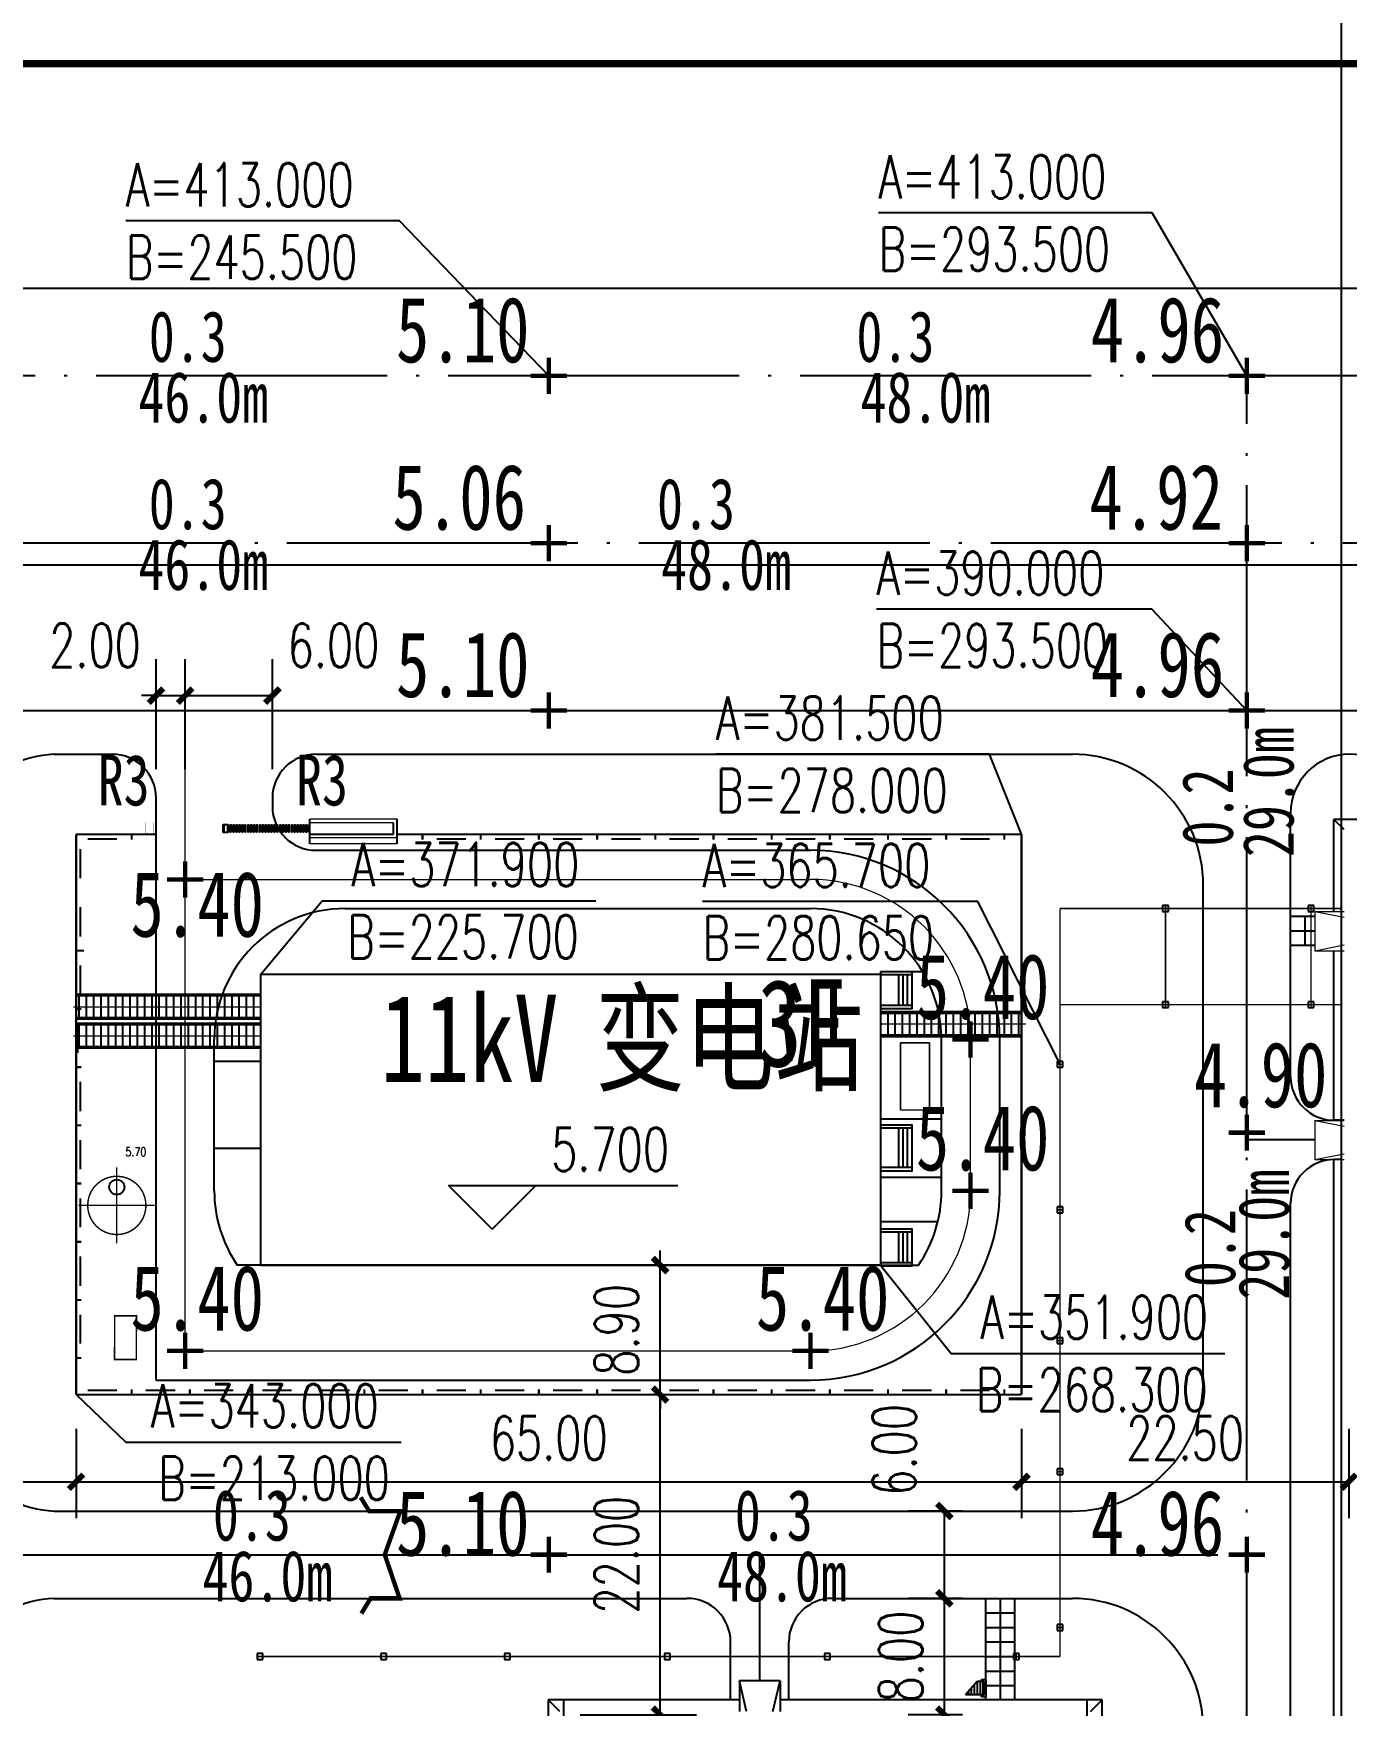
# Model space of a CAD drawing. Extents: x -170 to 1091, y -90 to 504.
# Drawn here: x 210.1 to 300.4, y 321.6 to 436.5 of the extents above; entities that cross this region are included whole.
import ezdxf
from ezdxf.enums import TextEntityAlignment as Align

# ---------------------------------------------------------------- set-up
doc = ezdxf.new("R2010")
doc.units = 0
doc.header["$LTSCALE"] = 1000
for name, pattern in [('ACAD_ISO12W100', [22.4, 12, -3, 0.7, -3, 0.7, -3]), ('CENTER', [50.8, 31.75, -6.35, 6.35, -6.35]), ('CENTER2', [28.575, 19.05, -3.175, 3.175, -3.175]), ('DASH', [0.35, 0.25, -0.1]), ('DASHED2', [0.375, 0.25, -0.125]), ('DOTE', [2.42, 2, -0.2, 0.02, -0.2])]:
    doc.linetypes.add(name, pattern=pattern)
doc.layers.get('0').update_dxf_attribs({"linetype": 'CONTINUOUS'})
doc.layers.get('Defpoints').update_dxf_attribs({"linetype": 'CONTINUOUS'})
for name, color, linetype in [('1', 7, 'CONTINUOUS'), ('DIM_COOR', 3, 'CONTINUOUS'), ('DIM_ELEV', 3, 'CONTINUOUS'), ('DIM_SYMB', 3, 'CONTINUOUS'), ('DL', 7, 'CONTINUOUS'), ('DOTE', 1, 'DOTE'), ('GROUND', 2, 'CONTINUOUS'), ('PUB_DIM', 3, 'CONTINUOUS'), ('PUB_TEXT', 7, 'CONTINUOUS'), ('road', 2, 'CONTINUOUS'), ('S_STAIR', 2, 'CONTINUOUS'), ('STAIR', 2, 'CONTINUOUS'), ('围墙', 4, 'CONTINUOUS'), ('定位中心线', 3, 'CENTER2'), ('方格网', 6, 'CONTINUOUS'), ('柱', 2, 'CONTINUOUS'), ('电缆沟', 4, 'CONTINUOUS'), ('绿化', 3, 'CONTINUOUS'), ('选址蓝线', 5, 'CONTINUOUS')]:
    doc.layers.add(name, color=color, linetype=linetype)
doc.layers.add('双点划线', color=3, linetype='ACAD_ISO12W100', lineweight=18)
doc.layers.add('红线', color=1, linetype='CONTINUOUS', lineweight=9)
doc.styles.add('_TCH_DIM', font='SIMPLEX', dxfattribs={"bigfont": 'GBCBIG'})
doc.styles.add('DIM_FONT', font='SIMPLEX', dxfattribs={"width": 0.7, "bigfont": 'GBCBIG'})
doc.styles.get("Standard").update_dxf_attribs({"font": '', "width": 0.75})
doc.styles.get('STANDARD').set_extended_font_data('SimSun')
doc.dimstyles.new('DIMN1', dxfattribs={"dimscale": 0.01, "dimtxt": 300, "dimasz": 100, "dimexe": 250, "dimexo": 300, "dimgap": 150, "dimtad": 1, "dimtxsty": 'DIM_FONT', "dimblk": 'ARCHTICK', "dimcen": 2.5, "dimclrt": 7, "dimazin": 2, "dimtfac": 1, "dimtdec": 0, "dimtix": 1, "dimtmove": 2, "dimatfit": 3, "dimldrblk": 'ARCHTICK'})

# ---------------------------------------------------------------- blocks, each defined once
blk = doc.blocks.new('A$C10801FB6')
for p, q in [((2.85, 195.09), (2.85, 201.42)), ((7.96, 201.42), (2.85, 201.42)), ((3.55, 200.72), (2.85, 201.42)), ((2.85, 180.74), (2.85, 192.39)), ((2.85, 131.79), (2.85, 178.04))]:
    blk.add_line(p, q)
at = {"layer": '双点划线'}
for p, q in [((1.55, 195.09), (3.55, 195.09)), ((1.55, 195.09), (3.55, 194.69)), ((1.55, 195.09), (1.55, 192.39)), ((1.55, 192.39), (3.55, 192.79)), ((1.55, 192.39), (3.55, 192.39)), ((1.55, 180.74), (1.55, 178.04)), ((1.55, 180.74), (3.55, 180.74)), ((1.55, 180.74), (3.55, 180.34)), ((1.55, 178.04), (3.55, 178.44)), ((1.55, 178.04), (3.55, 178.04))]:
    blk.add_line(p, q, dxfattribs=at)
blk = doc.blocks.new('A$C749D1FA9')
at = {"layer": '1'}
for p, q in [((-241782.85, 409272.99), (-241782.85, 409273.29)), ((-241782.85, 409273.29), (-241781.65, 409273.29)), ((-241782.7, 409272.99), (-241782.85, 409272.99)), ((-241782.7, 409273.14), (-241781.8, 409273.14)), ((-241781.65, 409272.99), (-241781.8, 409272.99)), ((-241781.65, 409273.29), (-241781.65, 409272.99)), ((-241782.7, 409272.69), (-241781.8, 409271.89))]:
    blk.add_line(p, q, dxfattribs=at)
at = {"layer": 'DOTE'}
for p, q in [((-241781.42, 409280.24), (-241625.42, 409280.24)), ((-241781.42, 409244.24), (-241625.42, 409244.24))]:
    blk.add_line(p, q, dxfattribs=at)
at = {"layer": 'GROUND'}
for p, q in [((-241756.32, 409281.29), (-241781.45, 409281.29)), ((-241781.45, 409281.29), (-241781.45, 409259.14)), ((-241780.65, 409280.49), (-241781.45, 409281.29)), ((-241781.45, 409256.34), (-241781.45, 409243.19)), ((-241780.65, 409243.99), (-241781.45, 409243.19)), ((-241781.45, 409243.19), (-241625.4, 409243.19))]:
    blk.add_line(p, q, dxfattribs=at)
at = {"layer": 'S_STAIR'}
for p, q in [((-241782.7, 409273.09), (-241781.8, 409273.09)), ((-241782.7, 409272.89), (-241781.8, 409272.89)), ((-241782.7, 409272.69), (-241781.8, 409272.69)), ((-241782.47, 409272.49), (-241781.8, 409272.49)), ((-241782.25, 409272.29), (-241781.8, 409272.29)), ((-241782.02, 409272.09), (-241781.8, 409272.09))]:
    blk.add_line(p, q, dxfattribs=at)
at = {"layer": 'STAIR'}
for p, q in [((-241782.7, 409273.14), (-241782.7, 409272.69)), ((-241781.8, 409273.14), (-241781.8, 409271.89)), ((-241782.75, 409259.14), (-241782.75, 409256.34)), ((-241782.75, 409259.14), (-241780.65, 409259.14)), ((-241780.65, 409258.64), (-241782.75, 409259.14)), ((-241780.65, 409256.84), (-241782.75, 409256.34)), ((-241782.75, 409256.34), (-241780.65, 409256.34))]:
    blk.add_line(p, q, dxfattribs=at)
blk = doc.blocks.new('_ArchTick')
at = {"color": 0, "linetype": 'ByBlock', "const_width": 0.4}
blk.add_lwpolyline([(-0.5, -0.5), (0.5, 0.5)], dxfattribs=at)
blk = doc.blocks.new('*D67')
at = {"layer": 'Defpoints', "color": 0, "linetype": 'Continuous', "transparency": 16777216}
for p in [(272.7, 329), (276.95, 329), (276.95, 321)]:
    blk.add_point(p, dxfattribs=at)
at = {"layer": 'PUB_DIM', "color": 0, "linetype": 'Continuous', "lineweight": -2, "transparency": 16777216}
for p, q in [((272.7, 329), (272.7, 330)), ((273.95, 329), (270.2, 329)), ((272.7, 321), (272.7, 329)), ((273.95, 321), (270.2, 321)), ((272.7, 321), (272.7, 320))]:
    blk.add_line(p, q, dxfattribs=at)
for p, rotation in [((272.7, 329), 270), ((272.7, 321), 90)]:
    blk.add_blockref('_ArchTick', p, dxfattribs=dict(at, rotation=rotation))
at = {"layer": 'PUB_DIM', "color": 7, "linetype": 'Continuous', "transparency": 16777216, "insert": (269.7, 325), "char_height": 3, "attachment_point": 5, "rotation": 90, "style": 'DIM_FONT'}
blk.add_mtext('\\A1;8.00', dxfattribs=at)
blk = doc.blocks.new('*D68')
at = {"layer": 'Defpoints', "color": 0, "linetype": 'Continuous', "transparency": 16777216}
for p in [(272.7, 335), (276.95, 335), (276.95, 329)]:
    blk.add_point(p, dxfattribs=at)
at = {"layer": 'PUB_DIM', "color": 0, "linetype": 'Continuous', "lineweight": -2, "transparency": 16777216}
for p, q in [((273.95, 335), (270.2, 335)), ((272.7, 329), (272.7, 335)), ((273.95, 329), (270.2, 329))]:
    blk.add_line(p, q, dxfattribs=at)
for p, rotation in [((272.7, 335), 90), ((272.7, 329), 270)]:
    blk.add_blockref('_ArchTick', p, dxfattribs=dict(at, rotation=rotation))
at = {"layer": 'PUB_DIM', "color": 7, "linetype": 'Continuous', "transparency": 16777216, "insert": (269.25, 339.2), "char_height": 3, "attachment_point": 5, "rotation": 90, "style": 'DIM_FONT'}
blk.add_mtext('\\A1;6.00', dxfattribs=at)
blk = doc.blocks.new('*D92')
at = {"layer": 'Defpoints', "color": 0, "linetype": 'Continuous', "transparency": 16777216}
for p in [(220.5, 391.03), (218.5, 382.98), (220.5, 382.98)]:
    blk.add_point(p, dxfattribs=at)
at = {"layer": 'PUB_DIM', "color": 0, "linetype": 'Continuous', "lineweight": -2, "transparency": 16777216}
for p, q in [((218.5, 385.98), (218.5, 393.53)), ((220.5, 385.98), (220.5, 393.53)), ((218.5, 391.03), (217.5, 391.03)), ((218.5, 391.03), (220.5, 391.03)), ((220.5, 391.03), (221.5, 391.03))]:
    blk.add_line(p, q, dxfattribs=at)
blk.add_blockref('_ArchTick', (218.5, 391.03), dxfattribs=at)
at = {"layer": 'PUB_DIM', "color": 0, "linetype": 'Continuous', "lineweight": -2, "transparency": 16777216, "rotation": 180}
blk.add_blockref('_ArchTick', (220.5, 391.03), dxfattribs=at)
at = {"layer": 'PUB_DIM', "color": 7, "linetype": 'Continuous', "transparency": 16777216, "insert": (214.3, 394.48), "char_height": 3, "attachment_point": 5, "style": 'DIM_FONT'}
blk.add_mtext('\\A1;2.00', dxfattribs=at)
blk = doc.blocks.new('*D93')
at = {"layer": 'Defpoints', "color": 0, "linetype": 'Continuous', "transparency": 16777216}
for p in [(226.5, 391.03), (220.5, 382.98), (226.5, 382.98)]:
    blk.add_point(p, dxfattribs=at)
at = {"layer": 'PUB_DIM', "color": 0, "linetype": 'Continuous', "lineweight": -2, "transparency": 16777216}
for p, q in [((220.5, 385.98), (220.5, 393.53)), ((226.5, 385.98), (226.5, 393.53)), ((220.5, 391.03), (226.5, 391.03))]:
    blk.add_line(p, q, dxfattribs=at)
at = {"layer": 'PUB_DIM', "color": 0, "linetype": 'Continuous', "lineweight": -2, "transparency": 16777216, "rotation": 180}
blk.add_blockref('_ArchTick', (220.5, 391.03), dxfattribs=at)
at = {"layer": 'PUB_DIM', "color": 0, "linetype": 'Continuous', "lineweight": -2, "transparency": 16777216}
blk.add_blockref('_ArchTick', (226.5, 391.03), dxfattribs=at)
at = {"layer": 'PUB_DIM', "color": 7, "linetype": 'Continuous', "transparency": 16777216, "insert": (230.7, 394.48), "char_height": 3, "attachment_point": 5, "style": 'DIM_FONT'}
blk.add_mtext('\\A1;6.00', dxfattribs=at)
blk = doc.blocks.new('*D95')
at = {"layer": 'Defpoints', "color": 0, "linetype": 'Continuous', "transparency": 16777216}
for p in [(244.66, 343), (253.15, 343), (244.66, 321)]:
    blk.add_point(p, dxfattribs=at)
at = {"layer": 'PUB_DIM', "color": 0, "linetype": 'Continuous', "lineweight": -2, "transparency": 16777216}
for p, q in [((247.66, 343), (255.65, 343)), ((253.15, 321), (253.15, 343)), ((247.66, 321), (255.65, 321))]:
    blk.add_line(p, q, dxfattribs=at)
for p, rotation in [((253.15, 343), 90), ((253.15, 321), 270)]:
    blk.add_blockref('_ArchTick', p, dxfattribs=dict(at, rotation=rotation))
at = {"layer": 'PUB_DIM', "color": 7, "linetype": 'Continuous', "transparency": 16777216, "insert": (250.15, 332), "char_height": 3, "attachment_point": 5, "rotation": 90, "style": 'DIM_FONT'}
blk.add_mtext('\\A1;22.00', dxfattribs=at)
blk = doc.blocks.new('*D96')
at = {"layer": 'Defpoints', "color": 0, "linetype": 'Continuous', "transparency": 16777216}
for p in [(244.66, 351.9), (253.15, 351.9), (244.66, 343)]:
    blk.add_point(p, dxfattribs=at)
at = {"layer": 'PUB_DIM', "color": 0, "linetype": 'Continuous', "lineweight": -2, "transparency": 16777216}
for p, q in [((253.15, 351.9), (253.15, 352.9)), ((247.66, 351.9), (255.65, 351.9)), ((253.15, 343), (253.15, 351.9)), ((247.66, 343), (255.65, 343)), ((253.15, 343), (253.15, 342))]:
    blk.add_line(p, q, dxfattribs=at)
for p, rotation in [((253.15, 351.9), 270), ((253.15, 343), 90)]:
    blk.add_blockref('_ArchTick', p, dxfattribs=dict(at, rotation=rotation))
at = {"layer": 'PUB_DIM', "color": 7, "linetype": 'Continuous', "transparency": 16777216, "insert": (250.15, 347.45), "char_height": 3, "attachment_point": 5, "rotation": 90, "style": 'DIM_FONT'}
blk.add_mtext('\\A1;8.90', dxfattribs=at)
blk = doc.blocks.new('*D99')
at = {"layer": 'Defpoints', "color": 0, "linetype": 'Continuous', "transparency": 16777216}
for p in [(192.5, 343.64), (213, 343.64), (213, 337.01)]:
    blk.add_point(p, dxfattribs=at)
at = {"layer": 'PUB_DIM', "color": 0, "linetype": 'Continuous', "lineweight": -2, "transparency": 16777216}
for p, q in [((192.5, 340.64), (192.5, 334.51)), ((213, 340.64), (213, 334.51)), ((192.5, 337.01), (213, 337.01))]:
    blk.add_line(p, q, dxfattribs=at)
at = {"layer": 'PUB_DIM', "color": 0, "linetype": 'Continuous', "lineweight": -2, "transparency": 16777216, "rotation": 180}
blk.add_blockref('_ArchTick', (192.5, 337.01), dxfattribs=at)
at = {"layer": 'PUB_DIM', "color": 0, "linetype": 'Continuous', "lineweight": -2, "transparency": 16777216}
blk.add_blockref('_ArchTick', (213, 337.01), dxfattribs=at)
at = {"layer": 'PUB_DIM', "color": 7, "linetype": 'Continuous', "transparency": 16777216, "insert": (202.75, 340.01), "char_height": 3, "attachment_point": 5, "style": 'DIM_FONT'}
blk.add_mtext('\\A1;20.50', dxfattribs=at)
blk = doc.blocks.new('*D100')
at = {"layer": 'Defpoints', "color": 0, "linetype": 'Continuous', "transparency": 16777216}
for p in [(213, 343.64), (278, 343.64), (278, 337.01)]:
    blk.add_point(p, dxfattribs=at)
at = {"layer": 'PUB_DIM', "color": 0, "linetype": 'Continuous', "lineweight": -2, "transparency": 16777216}
for p, q in [((213, 340.64), (213, 334.51)), ((278, 340.64), (278, 334.51)), ((213, 337.01), (278, 337.01))]:
    blk.add_line(p, q, dxfattribs=at)
at = {"layer": 'PUB_DIM', "color": 0, "linetype": 'Continuous', "lineweight": -2, "transparency": 16777216, "rotation": 180}
blk.add_blockref('_ArchTick', (213, 337.01), dxfattribs=at)
at = {"layer": 'PUB_DIM', "color": 0, "linetype": 'Continuous', "lineweight": -2, "transparency": 16777216}
blk.add_blockref('_ArchTick', (278, 337.01), dxfattribs=at)
at = {"layer": 'PUB_DIM', "color": 7, "linetype": 'Continuous', "transparency": 16777216, "insert": (245.5, 340.01), "char_height": 3, "attachment_point": 5, "style": 'DIM_FONT'}
blk.add_mtext('\\A1;65.00', dxfattribs=at)
blk = doc.blocks.new('*D101')
at = {"layer": 'Defpoints', "color": 0, "linetype": 'Continuous', "transparency": 16777216}
for p in [(278, 343.64), (300.5, 343.64), (300.5, 337.01)]:
    blk.add_point(p, dxfattribs=at)
at = {"layer": 'PUB_DIM', "color": 0, "linetype": 'Continuous', "lineweight": -2, "transparency": 16777216}
for p, q in [((278, 340.64), (278, 334.51)), ((300.5, 340.64), (300.5, 334.51)), ((278, 337.01), (300.5, 337.01))]:
    blk.add_line(p, q, dxfattribs=at)
at = {"layer": 'PUB_DIM', "color": 0, "linetype": 'Continuous', "lineweight": -2, "transparency": 16777216, "rotation": 180}
blk.add_blockref('_ArchTick', (278, 337.01), dxfattribs=at)
at = {"layer": 'PUB_DIM', "color": 0, "linetype": 'Continuous', "lineweight": -2, "transparency": 16777216}
blk.add_blockref('_ArchTick', (300.5, 337.01), dxfattribs=at)
at = {"layer": 'PUB_DIM', "color": 7, "linetype": 'Continuous', "transparency": 16777216, "insert": (289.25, 340.01), "char_height": 3, "attachment_point": 5, "style": 'DIM_FONT'}
blk.add_mtext('\\A1;22.50', dxfattribs=at)

msp = doc.modelspace()

# ---------------------------------------------------------------- linework, layer by layer
at = {"linetype": 'Continuous'}
for p, q in [((225.70008, 351.9), (225.70008, 371.9)), ((225.70008, 371.9), (268.30008, 371.9)), ((268.30008, 371.9), (268.30008, 351.9)), ((268.30008, 351.9), (225.70008, 351.9))]:
    msp.add_line(p, q, dxfattribs=at)
at = {"linetype": 'Continuous', "const_width": 0.3, "flags": 128}
for points in [[(245.5, 414.24591), (245.5, 411.75409)], [(293.5, 414.24591), (293.5, 411.75409)], [(244.25409, 413), (246.74591, 413)], [(292.25409, 413), (294.74591, 413)], [(245.5, 402.74591), (245.5, 400.25409)], [(293.5, 402.74591), (293.5, 400.25409)], [(244.25409, 401.5), (246.74591, 401.5)], [(292.25409, 401.5), (294.74591, 401.5)], [(245.5, 391.24591), (245.5, 388.75409)], [(293.5, 391.24591), (293.5, 388.75409)], [(244.25409, 390), (246.74591, 390)], [(292.25409, 390), (294.74591, 390)], [(220.50008, 379.64591), (220.50008, 377.15409)], [(219.25418, 378.4), (221.74599, 378.4)], [(274.50008, 368.64591), (274.50008, 366.15409)], [(273.25418, 367.4), (275.74599, 367.4)], [(293.5, 362.24591), (293.5, 359.75409)], [(292.25409, 361), (294.74591, 361)], [(274.50008, 358.24591), (274.50008, 355.75409)], [(273.25418, 357), (275.74599, 357)], [(220.50008, 347.24591), (220.50008, 344.75409)], [(263.50008, 347.24591), (263.50008, 344.75409)], [(219.25418, 346), (221.74599, 346)], [(262.25418, 346), (264.74599, 346)], [(232.56562, 335.93709), (233.14995, 335), (235.29248, 335), (234.22121, 332), (235.24379, 329), (233.24733, 329), (232.61432, 327.95606)], [(245.5, 333.24591), (245.5, 330.75409)], [(293.5, 333.24591), (293.5, 330.75409)], [(244.25409, 332), (246.74591, 332)], [(292.25409, 332), (294.74591, 332)]]:
    msp.add_lwpolyline(points, dxfattribs=at)
at = {"linetype": 'Continuous', "const_width": 0.1}
for points in [[(280.65, 376.4), (300, 376.4)], [(280.65, 325), (280.65, 376.4)], [(287.9, 369.6), (287.9, 376.6)], [(297.9, 369.6), (297.9, 376.6)], [(280.65, 369.8), (300, 369.8)], [(280.85, 365.7), (280.45, 365.7)], [(280.85, 355.7), (280.45, 355.7)], [(280.85, 346.7), (280.45, 346.7)], [(280.85, 337.7), (280.45, 337.7)], [(280.85, 327), (280.45, 327)], [(277.65, 325.2), (277.65, 324.8)], [(280.65, 325), (225.45, 325)]]:
    msp.add_lwpolyline(points, dxfattribs=at)
at = {"layer": 'DIM_COOR', "color": 4, "linetype": 'Continuous'}
for p, q in [((286.97898, 424.199), (268.16898, 424.199)), ((293.5, 413), (286.97898, 424.199)), ((286.95053, 396.96555), (268.03053, 396.96555)), ((293.5, 390), (286.95053, 396.96555))]:
    msp.add_line(p, q, dxfattribs=at)
at = {"layer": 'DIM_COOR', "color": 3, "linetype": 'Continuous'}
for p, q in [((235.23072, 423.64486), (216.42072, 423.64486)), ((245.5, 413), (235.23072, 423.64486)), ((275.80092, 387), (256.99092, 387)), ((278.00008, 381.5), (275.80092, 387)), ((225.70008, 371.9), (229.92533, 376.94034)), ((229.92533, 376.94034), (248.73533, 376.94034)), ((274.98807, 376.87748), (256.06807, 376.87748)), ((280.65, 365.7), (274.98807, 376.87748)), ((268.30008, 351.9), (273.16275, 345.82811)), ((273.16275, 345.82811), (291.97275, 345.82811)), ((213.00002, 343), (216.42687, 339.73902)), ((216.42687, 339.73902), (235.34687, 339.73902))]:
    msp.add_line(p, q, dxfattribs=at)
at = {"layer": 'DIM_ELEV', "linetype": 'Continuous'}
for p, q in [((241.60073, 354.36214), (238.60073, 357.36214)), ((238.60073, 357.36214), (254.3639, 357.36214)), ((241.60073, 354.36214), (244.60073, 357.36214))]:
    msp.add_line(p, q, dxfattribs=at)
at = {"layer": 'DIM_SYMB', "linetype": 'Continuous'}
for points in [[(226.12892, 413, 0, 0, 0), (215.06245, 413, 0.8, 0, 0), (212.06245, 413, 0, 0, 0)], [(264.87108, 413, 0, 0, 0), (275.93755, 413, 0.8, 0, 0), (278.93755, 413, 0, 0, 0)], [(226.12892, 401.5, 0, 0, 0), (215.06245, 401.5, 0.8, 0, 0), (212.06245, 401.5, 0, 0, 0)], [(250.88718, 401.5, 0, 0, 0), (261.95365, 401.5, 0.8, 0, 0), (264.95365, 401.5, 0, 0, 0)], [(293.5, 388.90225, 0, 0, 0), (293.5, 377.83577, 0.8, 0, 0), (293.5, 374.83577, 0, 0, 0)], [(282.3379, 375.85199, 0, 0, 0), (283.95719, 372.18187, 0.4, 0, 0), (284.56269, 370.80951, 0, 0, 0)], [(293.5, 345.68762, 0, 0, 0), (293.5, 356.75409, 0.8, 0, 0), (293.5, 359.75409, 0, 0, 0)], [(299.33806, 345.24306, 0, 0, 0), (297.71877, 341.57294, 0.4, 0, 0), (297.11327, 340.20058, 0, 0, 0)], [(230.53854, 332, 0, 0, 0), (219.47207, 332, 0.8, 0, 0), (216.47207, 332, 0, 0, 0)], [(254.7321, 332, 0, 0, 0), (267.29857, 332, 0.8, 0, 0), (270.29857, 332, 0, 0, 0)]]:
    msp.add_lwpolyline(points, format="xyseb", dxfattribs=at)
at = {"layer": 'DOTE', "ltscale": 0.01}
for p, q in [((524.78721, 413), (-2.5, 413)), ((293.5, 143.5), (293.5, 413)), ((489.5, 401.5), (-2.5, 401.5)), ((298.175, 360.5), (293.5, 360.5))]:
    msp.add_line(p, q, dxfattribs=at)
at = {"layer": 'DOTE', "ltscale": 10}
for p, q in [((201.5, 390), (489.5, 390)), ((201.5, 332), (291.5, 332)), ((260, 323.34), (260, 332))]:
    msp.add_line(p, q, dxfattribs=at)
at = {"layer": 'DOTE', "linetype": 'DOTE', "ltscale": 0.01, "const_width": 0.5, "flags": 128}
msp.add_lwpolyline([(26.19028, 286.22262), (23.56821, 434.44816), (400.99488, 434.45822), (411.28068, -8.0828), (-14.91554, -25.63548), (-15.93853, 284.5683)], close=True, dxfattribs=at)
at = {"layer": 'GROUND', "ltscale": 2000}
for p, q in [((218.50008, 344), (218.50008, 384.0006)), ((278.00008, 343), (278.00008, 381.5)), ((229.50008, 380.4), (263.50008, 380.4)), ((231.50008, 376.4), (263.50008, 376.4)), ((222.50008, 357), (222.50008, 367.40002)), ((272.50008, 357), (272.50008, 367.4)), ((276.50008, 357), (276.50008, 367.4)), ((225.70008, 365.9), (222.50008, 365.9)), ((268.30008, 361.94964), (272.50008, 361.94964)), ((225.70008, 359.9), (222.50008, 359.9)), ((268.30008, 357.94964), (272.50008, 357.94964)), ((268.30008, 354.9), (272.25166, 354.9)), ((225.70008, 351.9), (224.08455, 351.90001)), ((218.50008, 344), (263.50008, 344))]:
    msp.add_line(p, q, dxfattribs=at)
for centre, radius, start, end in [((263.50008, 367.4), 13, 0, 90), ((231.50008, 367.4), 9, 90, 180), ((263.50008, 367.4), 9, 0, 90), ((231.50008, 357), 9, 180, 214.5180062), ((263.50008, 357), 13, 270, 0), ((263.50008, 357), 9, 325.4914775, 0)]:
    msp.add_arc(centre, radius, start, end, dxfattribs=at)
at = {"layer": 'road', "linetype": 'Continuous'}
for p, q in [((501.43278, 419), (54.6308, 419)), ((211.5, 387), (215.50008, 387)), ((229.50008, 387), (281.5, 387)), ((226.50008, 384), (226.50008, 383.4)), ((296.5, 364.85), (296.5, 382.955)), ((290.5, 344), (290.5, 378)), ((298.175, 375.85001), (296.5, 375.85001)), ((297.5, 373.85001), (297.5, 375.85001)), ((298.175, 374.85001), (296.5, 374.85001)), ((298.175, 373.85001), (296.5, 373.85001)), ((300.175, 361.85), (299.5, 361.85)), ((300, 359.15), (299.5, 359.15)), ((296.5, 315.9), (296.5, 356.15)), ((211.5, 335), (281.5, 335)), ((211.5, 329), (255, 329)), ((265, 329), (281.5, 329)), ((275.54742, 322.025), (275.54742, 329)), ((276.54742, 322.025), (276.54742, 329)), ((277.54742, 322.025), (277.54742, 329)), ((275.54742, 328), (277.54742, 328)), ((275.54742, 327), (277.54742, 327)), ((258, 322.025), (258, 326)), ((262, 322.025), (262, 326)), ((275.54742, 326), (277.54742, 326)), ((275.54742, 325), (277.54742, 325)), ((275.54742, 324), (277.54742, 324)), ((275.54742, 323), (277.54742, 323))]:
    msp.add_line(p, q, dxfattribs=at)
for centre, radius, start, end in [((211.82562, 379.52452), 7.48257, 92.4941459, 191.7558868), ((215.50008, 384), 3, 0, 90), ((229.50008, 384), 3, 90, 180), ((281.5, 378), 9, 0, 90), ((300.545, 382.955), 4.045, 0, 180), ((229.50008, 383.4), 3, 180, 270), ((299.5, 364.85), 3, 180, 270), ((299.5, 356.15), 3, 90, 180), ((211.82562, 342.47548), 7.48257, 168.2441132, 267.5058541), ((281.5, 344), 9, 270, 0), ((211.82562, 321.52452), 7.48257, 92.4941459, 191.7558868), ((255, 326), 3, 360, 90), ((265, 326), 3, 90, 180), ((281.5, 320), 9, 0, 90)]:
    msp.add_arc(centre, radius, start, end, dxfattribs=at)
at = {"layer": '围墙'}
for p, q in [((213.30002, 378.48517), (213.30002, 380.48517)), ((213.80567, 381.2), (215.80567, 381.2)), ((237.80567, 381.2), (239.80567, 381.2)), ((241.80567, 381.2), (243.80567, 381.2)), ((245.80567, 381.2), (247.80567, 381.2)), ((249.80567, 381.2), (251.80567, 381.2)), ((253.80567, 381.2), (255.80567, 381.2)), ((257.80567, 381.2), (259.80567, 381.2)), ((261.80567, 381.2), (263.80567, 381.2)), ((265.80567, 381.2), (267.80567, 381.2)), ((269.80567, 381.2), (271.80567, 381.2)), ((273.80567, 381.2), (275.80567, 381.2)), ((213.30002, 374.48517), (213.30002, 376.48517)), ((213.30002, 370.48517), (213.30002, 372.48517)), ((225.70008, 371.9), (268.30008, 371.9)), ((225.70008, 351.9), (225.70008, 371.9)), ((268.30008, 372.07964), (271.1878, 372.07964)), ((268.30008, 372.07964), (268.30008, 351.9)), ((270.45008, 371.83964), (268.30008, 371.83964)), ((270.45008, 369.73964), (268.30008, 369.73964)), ((213.12049, 366.48518), (213.12049, 368.48518)), ((213.30002, 362.48517), (213.30002, 364.48517)), ((270.45008, 361.29964), (268.30008, 361.29964)), ((213.30002, 358.48517), (213.30002, 360.48517)), ((270.45008, 358.59964), (268.30008, 358.59964)), ((213.30002, 354.49999), (213.30002, 356.48517)), ((270.45008, 354.15964), (268.30008, 354.15964)), ((213.30002, 350.48517), (213.30002, 352.48517)), ((225.70008, 351.9), (268.30008, 351.9)), ((270.45008, 352.05964), (268.30008, 352.05964)), ((268.30008, 351.9), (270.91564, 351.9)), ((213.30002, 346.49999), (213.30002, 348.48517)), ((213.80567, 343.3), (215.80567, 343.3)), ((217.80567, 343.3), (219.80567, 343.3)), ((221.80567, 343.3), (223.80567, 343.3)), ((225.80567, 343.3), (227.80567, 343.3)), ((229.80567, 343.3), (231.80567, 343.3)), ((233.80567, 343.3), (235.80567, 343.3)), ((237.80567, 343.3), (239.80567, 343.3)), ((241.80567, 343.3), (243.80567, 343.3)), ((245.80567, 343.3), (247.80567, 343.3)), ((249.80567, 343.3), (251.80567, 343.3)), ((253.80567, 343.3), (255.80567, 343.3)), ((257.80567, 343.3), (259.80567, 343.3)), ((261.80567, 343.3), (263.80567, 343.3)), ((265.80567, 343.3), (267.80567, 343.3)), ((269.80567, 343.3), (271.80567, 343.3)), ((273.80567, 343.3), (275.80567, 343.3))]:
    msp.add_line(p, q, dxfattribs=at)
at = {"layer": '围墙', "const_width": 0.15}
for points in [[(213.00002, 381.5), (218.50008, 381.5)], [(213.00002, 343), (213.00002, 381.49999)], [(216.82049, 381.13025), (216.82049, 381.5)], [(216.82049, 381.13025), (216.82049, 381.5)], [(235.07566, 381.5), (278.00008, 381.5)], [(236.82049, 381.13025), (236.82049, 381.5)], [(236.82049, 381.13025), (236.82049, 381.5)], [(240.82049, 381.13025), (240.82049, 381.5)], [(240.82049, 381.13025), (240.82049, 381.5)], [(244.82049, 381.13025), (244.82049, 381.5)], [(244.82049, 381.13025), (244.82049, 381.5)], [(248.82049, 381.13025), (248.82049, 381.5)], [(248.82049, 381.13025), (248.82049, 381.5)], [(252.82049, 381.13025), (252.82049, 381.5)], [(252.82049, 381.13025), (252.82049, 381.5)], [(256.82049, 381.13025), (256.82049, 381.5)], [(256.82049, 381.13025), (256.82049, 381.5)], [(260.82049, 381.13025), (260.82049, 381.5)], [(260.82049, 381.13025), (260.82049, 381.5)], [(264.82049, 381.13025), (264.82049, 381.5)], [(264.82049, 381.13025), (264.82049, 381.5)], [(268.82049, 381.13025), (268.82049, 381.5)], [(268.82049, 381.13025), (268.82049, 381.5)], [(272.82049, 381.13025), (272.82049, 381.5)], [(272.82049, 381.13025), (272.82049, 381.5)], [(276.82049, 381.13025), (276.82049, 381.5)], [(276.82049, 381.13025), (276.82049, 381.5)], [(278.00008, 381.5), (278.00008, 343)], [(213.36983, 373.50052), (213.00008, 373.50052)], [(213.54936, 373.50051), (213.17961, 373.50051)], [(213.36976, 369.49999), (213.00002, 369.49999)], [(213.36976, 369.49999), (213.00002, 369.49999)], [(213.36976, 365.49999), (213.00002, 365.49999)], [(213.36976, 361.49999), (213.00002, 361.49999)], [(213.36976, 361.49999), (213.00002, 361.49999)], [(213.36976, 357.49999), (213.00002, 357.49999)], [(213.36976, 357.49999), (213.00002, 357.49999)], [(213.36976, 353.49999), (213.00002, 353.49999)], [(213.36976, 349.49999), (213.00002, 349.49999)], [(213.36976, 349.49999), (213.00002, 349.49999)], [(213.36976, 345.51481), (213.00002, 345.51481)], [(278.00008, 343), (213.00002, 343.00001)], [(216.82049, 343.36974), (216.82049, 343)], [(216.82049, 343.36974), (216.82049, 343)], [(220.82049, 343.36974), (220.82049, 343)], [(220.82049, 343.36974), (220.82049, 343)], [(224.82049, 343.36974), (224.82049, 343)], [(224.82049, 343.36974), (224.82049, 343)], [(228.82049, 343.36974), (228.82049, 343)], [(228.82049, 343.36974), (228.82049, 343)], [(232.82049, 343.36974), (232.82049, 343)], [(232.82049, 343.36974), (232.82049, 343)], [(236.82049, 343.36974), (236.82049, 343)], [(236.82049, 343.36974), (236.82049, 343)], [(240.82049, 343.36974), (240.82049, 343)], [(240.82049, 343.36974), (240.82049, 343)], [(244.82049, 343.36974), (244.82049, 343)], [(244.82049, 343.36974), (244.82049, 343)], [(248.82049, 343.36974), (248.82049, 343)], [(248.82049, 343.36974), (248.82049, 343)], [(252.82049, 343.36974), (252.82049, 343)], [(252.82049, 343.36974), (252.82049, 343)], [(256.82049, 343.36974), (256.82049, 343)], [(256.82049, 343.36974), (256.82049, 343)], [(260.82049, 343.36974), (260.82049, 343)], [(260.82049, 343.36974), (260.82049, 343)], [(264.82049, 343.36974), (264.82049, 343)], [(264.82049, 343.36974), (264.82049, 343)], [(268.82049, 343.36974), (268.82049, 343)], [(268.82049, 343.36974), (268.82049, 343)], [(272.82049, 343.36974), (272.82049, 343)], [(272.82049, 343.36974), (272.82049, 343)], [(276.82049, 343.36974), (276.82049, 343)], [(276.82049, 343.36974), (276.82049, 343)]]:
    msp.add_lwpolyline(points, dxfattribs=at)
at = {"layer": '围墙'}
for points in [[(268.30008, 372.07964), (270.45008, 372.07964), (270.45008, 369.49964), (268.30008, 369.49964)], [(269.55008, 371.83964), (269.55008, 369.73964)], [(269.85008, 371.83964), (269.85008, 369.73964)], [(270.15008, 371.83964), (270.15008, 369.73964)], [(268.30008, 361.53964), (270.45008, 361.53964), (270.45008, 358.35964), (268.30008, 358.35964)], [(269.55008, 361.29964), (269.55008, 358.59964)], [(269.85008, 361.29964), (269.85008, 358.59964)], [(270.15008, 361.29964), (270.15008, 358.59964)], [(268.30008, 354.39964), (270.45008, 354.39964), (270.45008, 351.81964), (268.30008, 351.81964)], [(269.55008, 354.15964), (269.55008, 352.05964)], [(269.85008, 354.15964), (269.85008, 352.05964)], [(270.15008, 354.15964), (270.15008, 352.05964)]]:
    msp.add_lwpolyline(points, dxfattribs=at)
at = {"layer": '围墙', "linetype": 'DASH', "ltscale": 2000, "const_width": 0.1}
for points in [[(269.67744, 367.17383), (271.67744, 367.17383)], [(269.67744, 367.17383), (269.67744, 362.55845)], [(271.67744, 367.17383), (271.67744, 362.55845)], [(269.67744, 362.55845), (271.67744, 362.55845)]]:
    msp.add_lwpolyline(points, dxfattribs=at)
for points in [[(213.80007, 356.00005, -1), (217.80007, 356.00005)], [(213.80007, 356.00005, 1), (217.80007, 356.00005)]]:
    msp.add_lwpolyline(points, format="xyb", dxfattribs=at)
at = {"layer": '围墙', "const_width": 0.1}
msp.add_lwpolyline([(217.15415, 348.40993), (217.14237, 345.40996), (215.64238, 345.41585), (215.65417, 348.41583)], close=True, dxfattribs=at)
at = {"layer": '围墙'}
msp.add_circle((215.80007, 357.25981), 0.51824, dxfattribs=at)
at = {"layer": '定位中心线'}
for points in [[(287.7, 376.6), (287.7, 376.2), (288.1, 376.2), (288.1, 376.6)], [(297.7, 376.6), (297.7, 376.2), (298.1, 376.2), (298.1, 376.6)], [(287.7, 370), (287.7, 369.6), (288.1, 369.6), (288.1, 370)], [(297.7, 370), (297.7, 369.6), (298.1, 369.6), (298.1, 370)], [(280.45, 365.9), (280.45, 365.5), (280.85, 365.5), (280.85, 365.9)], [(280.45, 355.9), (280.45, 355.5), (280.85, 355.5), (280.85, 355.9)], [(280.45, 346.9), (280.45, 346.5), (280.85, 346.5), (280.85, 346.9)], [(280.45, 337.9), (280.45, 337.5), (280.85, 337.5), (280.85, 337.9)], [(280.45, 327.2), (280.45, 326.8), (280.85, 326.8), (280.85, 327.2)], [(225.45, 325.2), (225.45, 324.8), (225.85, 324.8), (225.85, 325.2)], [(233.95, 325.2), (233.95, 324.8), (234.35, 324.8), (234.35, 325.2)], [(242.45, 325.2), (242.45, 324.8), (242.85, 324.8), (242.85, 325.2)], [(253.45, 325.2), (253.45, 324.8), (253.85, 324.8), (253.85, 325.2)], [(264.45, 325.2), (264.45, 324.8), (264.85, 324.8), (264.85, 325.2)], [(277.45, 325.2), (277.45, 324.8), (277.85, 324.8), (277.85, 325.2)]]:
    msp.add_lwpolyline(points, close=True, dxfattribs=at)
at = {"layer": '方格网', "color": 6, "linetype": 'Continuous'}
for p, q in [((300, -54.65023), (300, 494.06478)), ((850.549, 400), (-76.88164, 400))]:
    msp.add_line(p, q, dxfattribs=at)
at = {"layer": '柱', "lineweight": 15}
for p, q in [((235.07566, 382.55013), (229.07566, 382.55013)), ((235.07566, 382.55013), (229.07566, 382.55013)), ((235.07566, 380.85013), (229.07566, 380.85013))]:
    msp.add_line(p, q, dxfattribs=at)
at = {"layer": '柱'}
for p, q in [((229.07566, 380.85013), (229.07566, 382.55013)), ((229.07566, 380.85388), (229.07566, 381.50013)), ((235.07566, 380.85013), (235.07566, 382.55013))]:
    msp.add_line(p, q, dxfattribs=at)
at = {"layer": '柱', "linetype": 'DASHED2', "lineweight": 15, "ltscale": 3000}
msp.add_line((234.82566, 382.30013), (229.07566, 382.30013), dxfattribs=at)
at = {"layer": '柱', "linetype": 'DASHED2', "ltscale": 3000}
for p, q in [((229.07566, 381.50013), (234.82566, 381.50013)), ((234.82566, 381.50013), (234.82566, 382.30013))]:
    msp.add_line(p, q, dxfattribs=at)
at = {"layer": '柱', "linetype": 'DASH', "lineweight": 15, "ltscale": 2}
msp.add_line((235.07566, 381.25013), (229.07566, 381.25013), dxfattribs=at)
at = {"layer": '柱', "const_width": 0.01}
for points in [[(217.79214, 382.30013), (218.34212, 382.30013)], [(217.79214, 382.30013), (217.79214, 381.50013)], [(217.79214, 381.50013), (218.34212, 381.50013)], [(218.34212, 382.30013), (218.34212, 381.50013)], [(223.62299, 381.64613), (223.45838, 381.9002), (223.62299, 382.15426)], [(223.45838, 381.64613), (223.62299, 381.9002), (223.45838, 382.15426)], [(223.82299, 381.64613), (223.65838, 381.9002), (223.82299, 382.15426)], [(223.65838, 381.64613), (223.82299, 381.9002), (223.65838, 382.15426)], [(224.02299, 381.64613), (223.85838, 381.9002), (224.02299, 382.15426)], [(223.85838, 381.64613), (224.02299, 381.9002), (223.85838, 382.15426)], [(224.22299, 381.64613), (224.05838, 381.9002), (224.22299, 382.15426)], [(224.05838, 381.64613), (224.22299, 381.9002), (224.05838, 382.15426)], [(224.42299, 381.64613), (224.25838, 381.9002), (224.42299, 382.15426)], [(224.25838, 381.64613), (224.42299, 381.9002), (224.25838, 382.15426)], [(224.62299, 381.64613), (224.45838, 381.9002), (224.62299, 382.15426)], [(224.45838, 381.64613), (224.62299, 381.9002), (224.45838, 382.15426)], [(224.82299, 381.64613), (224.65838, 381.9002), (224.82299, 382.15426)], [(224.65838, 381.64613), (224.82299, 381.9002), (224.65838, 382.15426)], [(225.02299, 381.64613), (224.85838, 381.9002), (225.02299, 382.15426)], [(224.85838, 381.64613), (225.02299, 381.9002), (224.85838, 382.15426)], [(225.22299, 381.64613), (225.05838, 381.9002), (225.22299, 382.15426)], [(225.05838, 381.64613), (225.22299, 381.9002), (225.05838, 382.15426)], [(225.42299, 381.64613), (225.25838, 381.9002), (225.42299, 382.15426)], [(225.25838, 381.64613), (225.42299, 381.9002), (225.25838, 382.15426)], [(225.62299, 381.64613), (225.45838, 381.9002), (225.62299, 382.15426)], [(225.45838, 381.64613), (225.62299, 381.9002), (225.45838, 382.15426)], [(225.82299, 381.64613), (225.65838, 381.9002), (225.82299, 382.15426)], [(225.65838, 381.64613), (225.82299, 381.9002), (225.65838, 382.15426)], [(226.02299, 381.64613), (225.85838, 381.9002), (226.02299, 382.15426)], [(225.85838, 381.64613), (226.02299, 381.9002), (225.85838, 382.15426)], [(226.22299, 381.64613), (226.05838, 381.9002), (226.22299, 382.15426)], [(226.05838, 381.64613), (226.22299, 381.9002), (226.05838, 382.15426)], [(226.42299, 381.64613), (226.25838, 381.9002), (226.42299, 382.15426)], [(226.25838, 381.64613), (226.42299, 381.9002), (226.25838, 382.15426)], [(226.62299, 381.64613), (226.45838, 381.9002), (226.62299, 382.15426)], [(226.45838, 381.64613), (226.62299, 381.9002), (226.45838, 382.15426)], [(226.82299, 381.64613), (226.65838, 381.9002), (226.82299, 382.15426)], [(226.65838, 381.64613), (226.82299, 381.9002), (226.65838, 382.15426)], [(227.02299, 381.64613), (226.85838, 381.9002), (227.02299, 382.15426)], [(226.85838, 381.64613), (227.02299, 381.9002), (226.85838, 382.15426)], [(227.22299, 381.64613), (227.05838, 381.9002), (227.22299, 382.15426)], [(227.05838, 381.64613), (227.22299, 381.9002), (227.05838, 382.15426)], [(227.42299, 381.64613), (227.25838, 381.9002), (227.42299, 382.15426)], [(227.25838, 381.64613), (227.42299, 381.9002), (227.25838, 382.15426)], [(227.62299, 381.64613), (227.45838, 381.9002), (227.62299, 382.15426)], [(227.45838, 381.64613), (227.62299, 381.9002), (227.45838, 382.15426)], [(227.82299, 381.64613), (227.65838, 381.9002), (227.82299, 382.15426)], [(227.65838, 381.64613), (227.82299, 381.9002), (227.65838, 382.15426)], [(228.02299, 381.64613), (227.85838, 381.9002), (228.02299, 382.15426)], [(227.85838, 381.64613), (228.02299, 381.9002), (227.85838, 382.15426)], [(228.22299, 381.64613), (228.05838, 381.9002), (228.22299, 382.15426)], [(228.05838, 381.64613), (228.22299, 381.9002), (228.05838, 382.15426)], [(228.42299, 381.64613), (228.25838, 381.9002), (228.42299, 382.15426)], [(228.25838, 381.64613), (228.42299, 381.9002), (228.25838, 382.15426)], [(228.62299, 381.64613), (228.45838, 381.9002), (228.62299, 382.15426)], [(228.45838, 381.64613), (228.62299, 381.9002), (228.45838, 382.15426)], [(228.82299, 381.64613), (228.65838, 381.9002), (228.82299, 382.15426)], [(228.65838, 381.64613), (228.82299, 381.9002), (228.65838, 382.15426)], [(229.02299, 381.64613), (228.85838, 381.9002), (229.02299, 382.15426)], [(228.85838, 381.64613), (229.02299, 381.9002), (228.85838, 382.15426)]]:
    msp.add_lwpolyline(points, dxfattribs=at)
at = {"layer": '柱'}
for points in [[(223.45838, 382.15426), (223.1234, 382.15426), (223.1234, 381.64613), (223.45838, 381.64613)], [(223.15879, 381.64613), (223.1234, 381.64613), (223.1234, 382.15426), (223.15879, 382.15426)], [(223.45838, 381.64613), (223.42299, 381.64613), (223.42299, 382.15426), (223.45838, 382.15426)], [(223.45838, 381.64613), (223.42299, 381.64613), (223.42299, 382.15426), (223.45838, 382.15426)], [(223.65838, 381.64613), (223.62299, 381.64613), (223.62299, 382.15426), (223.65838, 382.15426)], [(223.85838, 381.64613), (223.82299, 381.64613), (223.82299, 382.15426), (223.85838, 382.15426)], [(224.05838, 381.64613), (224.02299, 381.64613), (224.02299, 382.15426), (224.05838, 382.15426)], [(224.25838, 381.64613), (224.22299, 381.64613), (224.22299, 382.15426), (224.25838, 382.15426)], [(224.45838, 381.64613), (224.42299, 381.64613), (224.42299, 382.15426), (224.45838, 382.15426)], [(224.65838, 381.64613), (224.62299, 381.64613), (224.62299, 382.15426), (224.65838, 382.15426)], [(224.85838, 381.64613), (224.82299, 381.64613), (224.82299, 382.15426), (224.85838, 382.15426)], [(225.05838, 381.64613), (225.02299, 381.64613), (225.02299, 382.15426), (225.05838, 382.15426)], [(225.25838, 381.64613), (225.22299, 381.64613), (225.22299, 382.15426), (225.25838, 382.15426)], [(225.45838, 381.64613), (225.42299, 381.64613), (225.42299, 382.15426), (225.45838, 382.15426)], [(225.65838, 381.64613), (225.62299, 381.64613), (225.62299, 382.15426), (225.65838, 382.15426)], [(225.85838, 381.64613), (225.82299, 381.64613), (225.82299, 382.15426), (225.85838, 382.15426)], [(226.05838, 381.64613), (226.02299, 381.64613), (226.02299, 382.15426), (226.05838, 382.15426)], [(226.25838, 381.64613), (226.22299, 381.64613), (226.22299, 382.15426), (226.25838, 382.15426)], [(226.45838, 381.64613), (226.42299, 381.64613), (226.42299, 382.15426), (226.45838, 382.15426)], [(226.65838, 381.64613), (226.62299, 381.64613), (226.62299, 382.15426), (226.65838, 382.15426)], [(226.85838, 381.64613), (226.82299, 381.64613), (226.82299, 382.15426), (226.85838, 382.15426)], [(227.05838, 381.64613), (227.02299, 381.64613), (227.02299, 382.15426), (227.05838, 382.15426)], [(227.25838, 381.64613), (227.22299, 381.64613), (227.22299, 382.15426), (227.25838, 382.15426)], [(227.45838, 381.64613), (227.42299, 381.64613), (227.42299, 382.15426), (227.45838, 382.15426)], [(227.65838, 381.64613), (227.62299, 381.64613), (227.62299, 382.15426), (227.65838, 382.15426)], [(227.85838, 381.64613), (227.82299, 381.64613), (227.82299, 382.15426), (227.85838, 382.15426)], [(228.05838, 381.64613), (228.02299, 381.64613), (228.02299, 382.15426), (228.05838, 382.15426)], [(228.25838, 381.64613), (228.22299, 381.64613), (228.22299, 382.15426), (228.25838, 382.15426)], [(228.45838, 381.64613), (228.42299, 381.64613), (228.42299, 382.15426), (228.45838, 382.15426)], [(228.65838, 381.64613), (228.62299, 381.64613), (228.62299, 382.15426), (228.65838, 382.15426)], [(228.85838, 381.64613), (228.82299, 381.64613), (228.82299, 382.15426), (228.85838, 382.15426)], [(229.05838, 381.64613), (229.02299, 381.64613), (229.02299, 382.15426), (229.05838, 382.15426)]]:
    msp.add_lwpolyline(points, close=True, dxfattribs=at)
msp.add_point((217.91214, 381.50013), dxfattribs=at)
at = {"layer": '电缆沟', "color": 6}
for p, q in [((225.70008, 370.5), (213.00002, 370.5)), ((213.20008, 370.5), (213.20008, 368.8)), ((213.70008, 370.5), (213.70008, 368.8)), ((214.20008, 370.5), (214.20008, 368.8)), ((214.70008, 370.5), (214.70008, 368.8)), ((215.20008, 370.5), (215.20008, 368.8)), ((215.70008, 370.5), (215.70008, 368.8)), ((216.20008, 370.5), (216.20008, 368.8)), ((216.70008, 370.5), (216.70008, 368.8)), ((217.20008, 370.5), (217.20008, 368.8)), ((217.70008, 370.5), (217.70008, 368.8)), ((218.20008, 370.5), (218.20008, 368.8)), ((218.70008, 370.5), (218.70008, 368.8)), ((219.20008, 370.5), (219.20008, 368.8)), ((219.70008, 370.5), (219.70008, 368.8)), ((220.20008, 370.5), (220.20008, 368.8)), ((220.70008, 370.5), (220.70008, 368.8)), ((221.20008, 370.5), (221.20008, 368.8)), ((221.70008, 370.5), (221.70008, 368.8)), ((222.20008, 370.5), (222.20008, 368.8)), ((222.70008, 370.5), (222.70008, 368.8)), ((223.20008, 370.5), (223.20008, 368.8)), ((223.70008, 370.5), (223.70008, 368.8)), ((224.20008, 370.5), (224.20008, 368.8)), ((224.70008, 370.5), (224.70008, 368.8)), ((225.20008, 370.5), (225.20008, 368.8)), ((268.30008, 369.31587), (278.00008, 369.31587)), ((268.80008, 369.31587), (268.80008, 367.61587)), ((269.30008, 369.31587), (269.30008, 367.61587)), ((269.80008, 369.31587), (269.80008, 367.61587)), ((270.30008, 369.31587), (270.30008, 367.61587)), ((270.80008, 369.31587), (270.80008, 367.61587)), ((271.30008, 369.31587), (271.30008, 367.61587)), ((271.80008, 369.31587), (271.80008, 367.61587)), ((272.30008, 369.31587), (272.30008, 367.61587)), ((272.80008, 369.31587), (272.80008, 367.61587)), ((273.30008, 369.31587), (273.30008, 367.61587)), ((273.80008, 369.31587), (273.80008, 367.61587)), ((274.30008, 369.31587), (274.30008, 367.61587)), ((274.80008, 369.31587), (274.80008, 367.61587)), ((275.30008, 369.31587), (275.30008, 367.61587)), ((275.80008, 369.31587), (275.80008, 367.61587)), ((276.30008, 369.31587), (276.30008, 367.61587)), ((276.80008, 369.31587), (276.80008, 367.61587)), ((277.30008, 369.31587), (277.30008, 367.61587)), ((277.80008, 369.31587), (277.80008, 367.61587)), ((225.70008, 368.8), (213.00002, 368.8)), ((225.70008, 368.5), (213.00002, 368.5)), ((213.20008, 368.5), (213.20008, 366.8)), ((213.70008, 368.5), (213.70008, 366.8)), ((214.20008, 368.5), (214.20008, 366.8)), ((214.70008, 368.5), (214.70008, 366.8)), ((215.20008, 368.5), (215.20008, 366.8)), ((215.70008, 368.5), (215.70008, 366.8)), ((216.20008, 368.5), (216.20008, 366.8)), ((216.70008, 368.5), (216.70008, 366.8)), ((217.20008, 368.5), (217.20008, 366.8)), ((217.70008, 368.5), (217.70008, 366.8)), ((218.20008, 368.5), (218.20008, 366.8)), ((218.70008, 368.5), (218.70008, 366.8)), ((219.20008, 368.5), (219.20008, 366.8)), ((219.70008, 368.5), (219.70008, 366.8)), ((220.20008, 368.5), (220.20008, 366.8)), ((220.70008, 368.5), (220.70008, 366.8)), ((221.20008, 368.5), (221.20008, 366.8)), ((221.70008, 368.5), (221.70008, 366.8)), ((222.20008, 368.5), (222.20008, 366.8)), ((222.70008, 368.5), (222.70008, 366.8)), ((223.20008, 368.5), (223.20008, 366.8)), ((223.70008, 368.5), (223.70008, 366.8)), ((224.20008, 368.5), (224.20008, 366.8)), ((224.70008, 368.5), (224.70008, 366.8)), ((225.20008, 368.5), (225.20008, 366.8)), ((225.70008, 366.8), (213.00002, 366.8)), ((268.30008, 367.61587), (278.00008, 367.61587))]:
    msp.add_line(p, q, dxfattribs=at)
at = {"layer": '电缆沟', "color": 6, "linetype": 'DASH', "ltscale": 2000}
for p, q in [((225.70008, 370.4), (213.00002, 370.4)), ((225.70008, 368.9), (213.00002, 368.9)), ((268.30008, 369.21587), (278.00008, 369.21587)), ((225.70008, 368.4), (213.00002, 368.4)), ((268.30008, 367.71587), (278.00008, 367.71587)), ((225.70008, 366.9), (213.00002, 366.9))]:
    msp.add_line(p, q, dxfattribs=at)
at = {"layer": '红线', "linetype": 'CENTER', "ltscale": 2000}
for p, q in [((220.50008, 346), (220.50008, 390)), ((213.00008, 346), (213.00008, 378.4)), ((220.50008, 378.4), (263.50008, 378.4)), ((220.50008, 346), (220.50008, 378.4)), ((212.82049, 369.65), (225.70008, 369.65)), ((278.30008, 368.46587), (268.30008, 368.46587)), ((212.82049, 367.65), (225.70008, 367.65)), ((274.50008, 357), (274.50008, 367.4)), ((215.80007, 353.40004), (215.80007, 358.60005)), ((218.40007, 355.99989), (213.20007, 356.00004)), ((220.50008, 346), (263.50008, 346))]:
    msp.add_line(p, q, dxfattribs=at)
for centre, start, end in [((263.50008, 367.4), 0, 90), ((263.50008, 357), 270, 0)]:
    msp.add_arc(centre, 11, start, end, dxfattribs=at)
at = {"layer": '绿化'}
for p, q in [((232.17651, 376.4), (232.17651, 376.39994)), ((233.59072, 376.4), (233.59072, 376.39994)), ((235.00493, 376.4), (235.00493, 376.39994)), ((236.41915, 376.4), (236.41915, 376.39994)), ((237.83336, 376.4), (237.83336, 376.39994)), ((239.24757, 376.4), (239.24757, 376.39994)), ((240.66179, 376.4), (240.66179, 376.39994)), ((242.076, 376.4), (242.076, 376.39994)), ((243.49021, 376.4), (243.49021, 376.39994)), ((244.90443, 376.4), (244.90443, 376.39994)), ((246.31864, 376.4), (246.31864, 376.39994)), ((247.73285, 376.4), (247.73285, 376.39994)), ((249.14707, 376.4), (249.14707, 376.39994)), ((250.56128, 376.4), (250.56128, 376.39994)), ((251.9755, 376.4), (251.9755, 376.39994)), ((253.38971, 376.4), (253.38971, 376.39994)), ((254.80392, 376.4), (254.80392, 376.39994)), ((256.21814, 376.4), (256.21814, 376.39994)), ((257.63235, 376.4), (257.63235, 376.39994)), ((259.04656, 376.4), (259.04656, 376.39994)), ((260.46078, 376.4), (260.46078, 376.39994)), ((261.87499, 376.4), (261.87499, 376.39994)), ((263.2892, 376.4), (263.2892, 376.39994)), ((271.77462, 370.93244), (271.78029, 370.92677))]:
    msp.add_line(p, q, dxfattribs=at)
at = {"layer": '选址蓝线', "color": 5, "linetype": 'Continuous', "flags": 128}
msp.add_lwpolyline([(26.19028, 286.22262), (23.56821, 434.44816), (400.99488, 434.45822), (410.69968, 16.91446), (0, 0), (-0.94049, 285.18659)], close=True, dxfattribs=at)

# ---------------------------------------------------------------- block references
at = {"linetype": 'Continuous'}
msp.add_blockref('A$C10801FB6', (296.62858, 181.10593), dxfattribs=at)
at = {"linetype": 'Continuous', "rotation": 270}
msp.add_blockref('A$C749D1FA9', (-408997.73914, -241459.42334), dxfattribs=at)

# ---------------------------------------------------------------- texts
at = {"layer": 'DL', "color": 7, "linetype": 'DASH', "width": 0.75}
for s, p in [('变电站', (248.70729, 364.48515)), ('11kV', (233.92158, 364.48515))]:
    msp.add_text(s, height=6, dxfattribs=at).set_placement(p)
at = {"layer": 'PUB_DIM', "style": 'DIM_FONT', "width": 0.8}
msp.add_text('5.70', height=0.6, dxfattribs=at).set_placement((217.11542, 359.68838), align=Align.MIDDLE)
at = {"layer": 'PUB_TEXT', "linetype": 'Continuous', "style": '_TCH_DIM', "width": 0.705882}
for s, p in [('A=413.000', (216.42072, 424.64586)), ('A=413.000', (268.16898, 425.2)), ('B=293.500', (268.16898, 420.223)), ('B=245.500', (216.42072, 419.66886)), ('A=390.000', (268.03053, 397.96655)), ('B=293.500', (268.03053, 392.98955)), ('A=381.500', (256.99092, 388.001)), ('B=278.000', (256.99092, 383.024)), ('A=371.900', (231.93533, 377.94134)), ('A=365.700', (256.06807, 377.87848)), ('B=225.700', (231.63533, 372.96434)), ('B=280.650', (256.06807, 372.90148)), ('5.700', (245.6639, 358.36314)), ('A=351.900', (275.17275, 346.82911)), ('B=268.300', (274.87275, 341.85211)), ('A=343.000', (218.14687, 340.74002)), ('B=213.000', (218.64687, 335.76302))]:
    msp.add_text(s, height=2.975, dxfattribs=at).set_placement(p)
at = {"layer": 'PUB_TEXT', "linetype": 'Continuous', "width": 0.75}
for s, height, p in [('5.10', 4.5, (234.99061, 413.93098)), ('4.96', 4.5, (282.74954, 413.93098)), ('0.3', 3.5, (217.99755, 413.96305)), ('0.3', 3.5, (266.6492, 413.96305)), ('46.0m', 3.5, (217.28121, 409.79068)), ('48.0m', 3.5, (266.9284, 409.79068)), ('5.06', 4.5, (234.74954, 402.43098)), ('4.92', 4.5, (282.66918, 402.43098)), ('0.3', 3.5, (217.99755, 402.46305)), ('0.3', 3.5, (252.94111, 402.46305)), ('46.0m', 3.5, (217.28121, 398.29068)), ('48.0m', 3.5, (253.2203, 398.29068)), ('5.10', 4.5, (234.99061, 390.93098)), ('4.96', 4.5, (282.74954, 390.93098)), ('R3', 3.5, (214.48399, 383.48239)), ('R3', 3.5, (228.12188, 383.48239)), ('5.40', 4.5, (216.73672, 374.45965)), ('5.40', 4.5, (270.73672, 368.80111)), ('3F', 6, (259.84639, 365.53914)), ('4.90', 4.5, (289.85062, 362.74187)), ('5.40', 4.5, (270.73672, 358.40111)), ('5.40', 4.5, (216.73672, 347.40111)), ('5.40', 4.5, (259.73672, 347.40111)), ('0.3', 3.5, (222.40717, 332.96305)), ('5.10', 4.5, (234.99061, 331.93098)), ('0.3', 3.5, (258.28604, 332.96305)), ('4.96', 4.5, (282.74954, 331.93098)), ('46.0m', 3.5, (221.69083, 328.79068)), ('48.0m', 3.5, (257.06523, 328.79068))]:
    msp.add_text(s, height=height, dxfattribs=at).set_placement(p)
for s, p in [('29.0m', (296.70932, 379.93354)), ('0.2', (292.53695, 380.66221)), ('29.0m', (296.39896, 349.52306)), ('0.2', (292.69213, 350.38913))]:
    msp.add_text(s, height=3.5, rotation=90, dxfattribs=at).set_placement(p)

# ---------------------------------------------------------------- dimensions: what is measured, and where the dimension line sits
at = {"layer": 'PUB_DIM', "linetype": 'Continuous'}
for base, p1, p2, angle, picture, middle in [((220.50008, 391.02607), (218.50008, 382.97655), (220.50008, 382.97655), 0, '*D92', (214.30008, 394.47607)), ((226.50008, 391.02607), (220.50008, 382.97655), (226.50008, 382.97655), 0, '*D93', (230.70008, 394.47607)), ((272.703, 335), (276.95326, 329), (276.95326, 335), 90, '*D68', (269.253, 339.2))]:
    dim = msp.add_linear_dim(base=base, p1=p1, p2=p2, angle=angle, dimstyle='DIMN1', dxfattribs=at)
    dim.commit()
    dim.dimension.update_dxf_attribs({"geometry": picture, "text_midpoint": middle, "dimtype": 129})
for p1, p2, distance, picture, middle in [((244.65944, 343.00001), (244.65944, 351.9), -8.48597, '*D96', (250.14541, 347.45)), ((192.5, 343.6378), (213.00002, 343.6378), -6.6323, '*D99', (202.75001, 340.0055)), ((213.00002, 343.6378), (277.99998, 343.6378), -6.6323, '*D100', (245.5, 340.0055)), ((244.65944, 321), (244.65944, 343.00001), -8.48596, '*D95', (250.14541, 332)), ((277.99998, 343.6378), (300.5, 343.6378), -6.6323, '*D101', (289.24999, 340.0055)), ((276.95326, 321), (276.95326, 329), 4.25026, '*D67', (269.703, 325))]:
    dim = msp.add_aligned_dim(p1=p1, p2=p2, distance=distance, dimstyle='DIMN1', dxfattribs=at)
    dim.commit()
    dim.dimension.update_dxf_attribs({"geometry": picture, "text_midpoint": middle})

doc.saveas('drawing.dxf')
